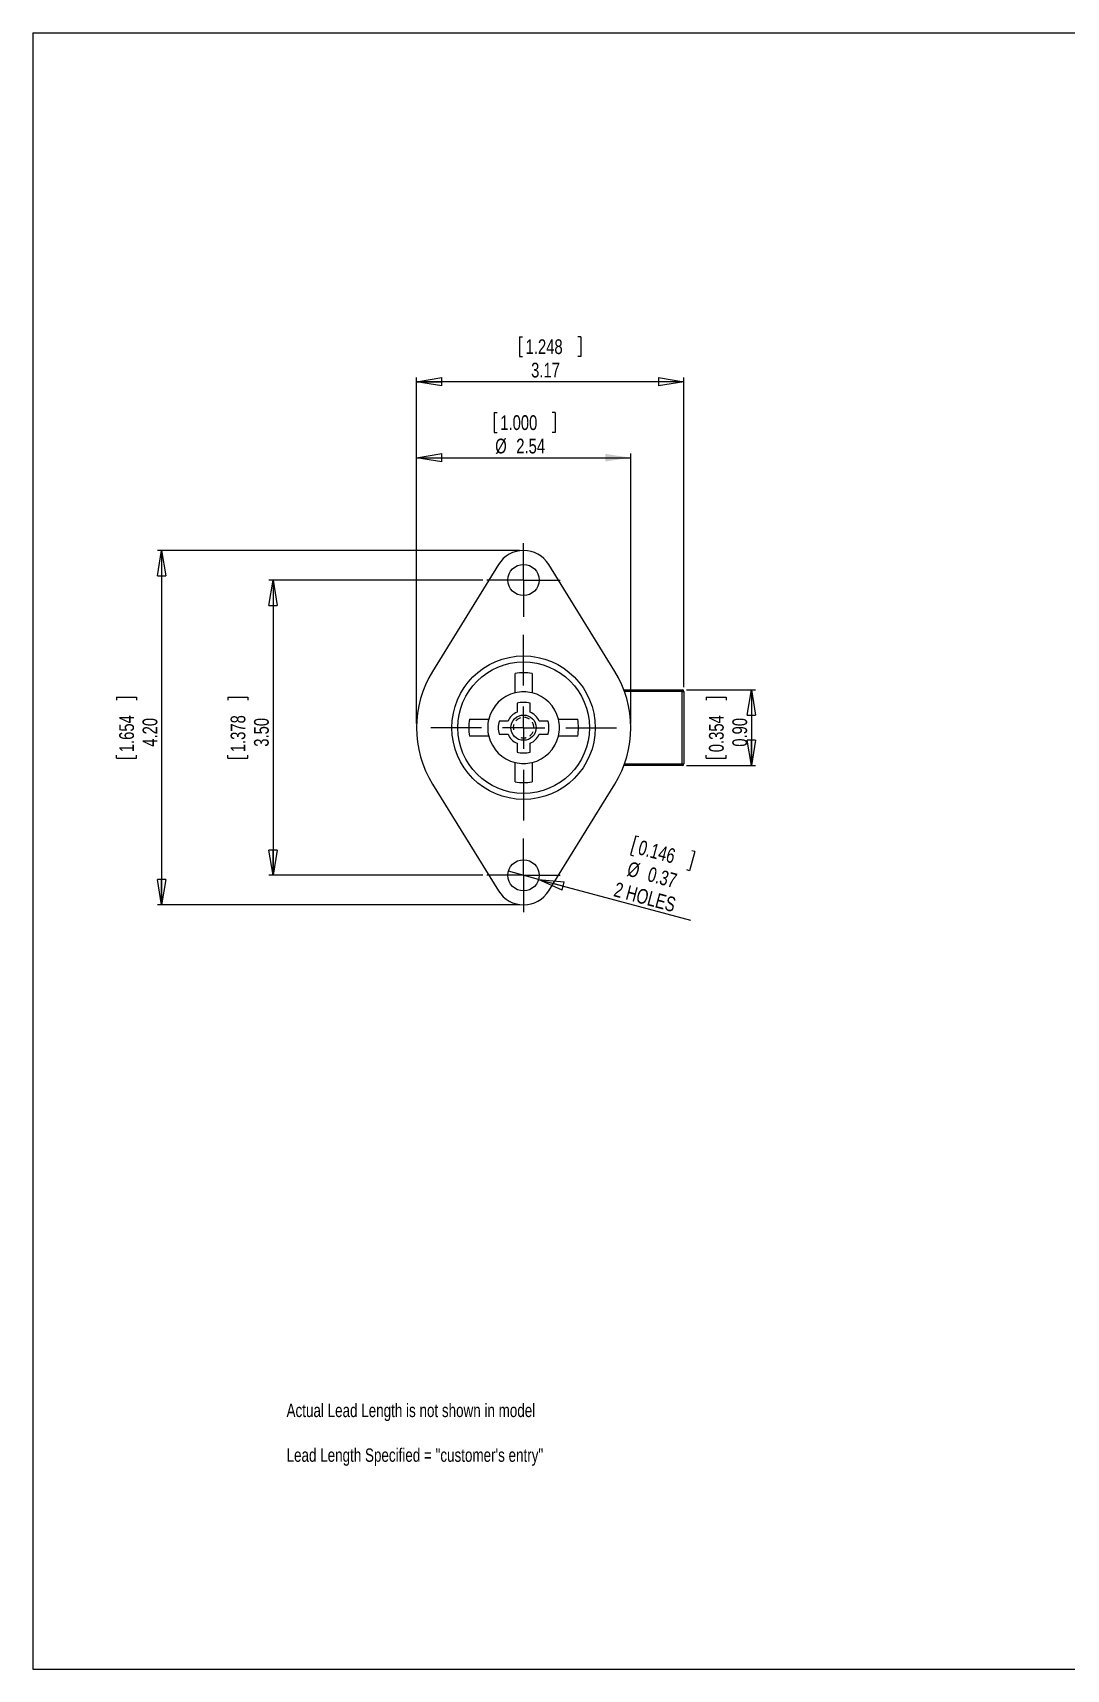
# Model space of a CAD drawing. Header units: millimetres. Extents: x 1.7 to 54.7, y 1.7 to 41.8.
# Drawn here: x 1.68 to 26.18, y 1.72 to 40.51 of the extents above; entities that cross this region are included whole.
import ezdxf

# ---------------------------------------------------------------- set-up
doc = ezdxf.new("R2010")
doc.units = ezdxf.units.MM
doc.linetypes.add('HIDDEN', pattern=[0.1905, 0.127, -0.0635])
doc.layers.add('FORMAT', color=7, linetype='Continuous')
doc.styles.add('SLDTEXTSTYLE0', font='TXT', dxfattribs={"width": 0.75})
doc.dimstyles.new('SLDDIMSTYLE2', dxfattribs={"dimtxt": 0.35, "dimasz": 0.6, "dimexe": 0, "dimexo": 0.0625, "dimgap": 0.0875, "dimtad": 1, "dimlfac": 0.5, "dimrnd": 1e-09, "dimzin": 12, "dimdsep": 46, "dimtxsty": 'SLDTEXTSTYLE0', "dimblk1": 'CLOSED', "dimblk2": 'CLOSED', "dimsah": 1, "dimcen": 0.09, "dimadec": 0, "dimazin": 3, "dimtfac": 1, "dimtofl": 0, "dimtmove": 0, "dimatfit": 3, "dimldrblk": 'CLOSED', "dimfxl": 0, "dimfrac": 2, "dimtolj": 1, "dimtzin": 12, "dimarcsym": 0})
doc.dimstyles.new('SLDDIMSTYLE4', dxfattribs={"dimtxt": 0.35, "dimasz": 0.6, "dimexe": 0, "dimexo": 0.0625, "dimgap": 0.0875, "dimtad": 1, "dimlfac": 0.5, "dimrnd": 1e-09, "dimzin": 4, "dimdsep": 46, "dimtxsty": 'SLDTEXTSTYLE0', "dimblk1": 'CLOSED', "dimblk2": 'CLOSED', "dimsah": 1, "dimcen": 0.09, "dimadec": 0, "dimazin": 1, "dimtfac": 1, "dimtofl": 0, "dimtmove": 0, "dimatfit": 3, "dimldrblk": 'CLOSED', "dimfxl": 0, "dimfrac": 2, "dimtolj": 1, "dimtzin": 12, "dimarcsym": 0})
doc.dimstyles.new('SLDDIMSTYLE5', dxfattribs={"dimtxt": 0.35, "dimasz": 0.6, "dimexe": 0, "dimexo": 0.0625, "dimgap": 0.0875, "dimtad": 1, "dimlfac": 0.5, "dimrnd": 1e-09, "dimzin": 12, "dimdsep": 46, "dimtxsty": 'SLDTEXTSTYLE0', "dimblk1": 'CLOSED', "dimsah": 1, "dimcen": 0.09, "dimadec": 0, "dimazin": 3, "dimtfac": 1, "dimtofl": 0, "dimtmove": 0, "dimatfit": 3, "dimldrblk": 'CLOSED', "dimfxl": 0, "dimfrac": 2, "dimtolj": 1, "dimtzin": 12, "dimarcsym": 0})
doc.dimstyles.new('SLDDIMSTYLE6', dxfattribs={"dimtxt": 0.35, "dimasz": 0.6, "dimexe": 0, "dimexo": 0.0625, "dimgap": 0.0875, "dimtad": 1, "dimlfac": 0.5, "dimrnd": 1e-09, "dimzin": 0, "dimdsep": 46, "dimtxsty": 'SLDTEXTSTYLE0', "dimblk1": 'CLOSED', "dimblk2": 'CLOSED', "dimsah": 1, "dimcen": 0.09, "dimadec": 0, "dimazin": 0, "dimtfac": 1, "dimtofl": 0, "dimtmove": 0, "dimatfit": 3, "dimldrblk": 'CLOSED', "dimfxl": 0, "dimfrac": 2, "dimtolj": 1, "dimtzin": 12, "dimarcsym": 0})
doc.dimstyles.new('SLDDIMSTYLE7', dxfattribs={"dimtxt": 0.35, "dimasz": 0.6, "dimexe": 0, "dimexo": 0.0625, "dimgap": 0.0875, "dimtad": 1, "dimlfac": 0.5, "dimrnd": 1e-09, "dimdsep": 46, "dimtxsty": 'SLDTEXTSTYLE0', "dimblk1": 'NONE', "dimblk2": 'CLOSED', "dimsah": 1, "dimcen": 0, "dimadec": 0, "dimazin": 2, "dimtfac": 1, "dimtmove": 0, "dimatfit": 3, "dimldrblk": 'NONE', "dimfxl": 0, "dimfrac": 2, "dimtolj": 1, "dimtzin": 12, "dimarcsym": 0})

# ---------------------------------------------------------------- blocks, each defined once
blk = doc.blocks.new('_Closed')
at = {"color": 0, "linetype": 'ByBlock', "lineweight": -2}
for p, q in [((-1, 0.166667), (0, 0)), ((-1, 0.166667), (-1, -0.166667)), ((0, 0), (-1, -0.166667)), ((0, 0), (-1, 0))]:
    blk.add_line(p, q, dxfattribs=at)
blk = doc.blocks.new('_D_8')
at = {"layer": 'FORMAT'}
for p, q in [((12.348, 27.54), (7.278, 27.54)), ((7.378, 27.54), (7.378, 20.54)), ((6.31, 24.763), (6.782, 24.763)), ((6.31, 24.763), (6.31, 24.693)), ((6.782, 24.763), (6.782, 24.693)), ((6.31, 23.316), (6.31, 23.387)), ((6.31, 23.316), (6.782, 23.316)), ((6.782, 23.316), (6.782, 23.387)), ((12.348, 20.54), (7.278, 20.54))]:
    blk.add_line(p, q, dxfattribs=at)
at = {"layer": 'FORMAT', "xscale": 0.6, "yscale": 0.6}
for p, rotation in [((7.378, 27.54, -0.53), 90.0000000000004), ((7.378, 20.54, -0.53), 270.0000000000004)]:
    blk.add_blockref('_Closed', p, dxfattribs=dict(at, rotation=rotation))
at = {"layer": 'FORMAT', "char_height": 0.35, "attachment_point": 1, "rotation": 90, "style": 'SLDTEXTSTYLE0'}
for s, insert in [('1.378', (6.372, 23.458)), ('3.50', (6.927, 23.588))]:
    blk.add_mtext(s, dxfattribs=dict(at, insert=insert))
blk = doc.blocks.new('_D_9')
at = {"layer": 'FORMAT'}
for p, q in [((13.218, 28.24), (4.637, 28.24)), ((4.737, 28.24), (4.737, 19.84)), ((3.668, 24.763), (4.14, 24.763)), ((3.668, 24.763), (3.668, 24.693)), ((4.14, 24.763), (4.14, 24.693)), ((3.668, 23.316), (3.668, 23.387)), ((3.668, 23.316), (4.14, 23.316)), ((4.14, 23.316), (4.14, 23.387)), ((13.218, 19.84), (4.637, 19.84))]:
    blk.add_line(p, q, dxfattribs=at)
at = {"layer": 'FORMAT', "xscale": 0.6, "yscale": 0.6}
for p, rotation in [((4.737, 28.24, -0.53), 90.0000000000004), ((4.737, 19.84, -0.53), 270.0000000000004)]:
    blk.add_blockref('_Closed', p, dxfattribs=dict(at, rotation=rotation))
at = {"layer": 'FORMAT', "char_height": 0.35, "attachment_point": 1, "rotation": 90, "style": 'SLDTEXTSTYLE0'}
for s, insert in [('1.654', (3.731, 23.458)), ('4.20', (4.285, 23.588))]:
    blk.add_mtext(s, dxfattribs=dict(at, insert=insert))
blk = doc.blocks.new('_D_10')
at = {"layer": 'FORMAT'}
for p, q in [((12.623, 31.508), (12.623, 31.036)), ((12.623, 31.508), (12.694, 31.508)), ((14.07, 31.508), (13.999, 31.508)), ((14.07, 31.508), (14.07, 31.036)), ((12.623, 31.036), (12.694, 31.036)), ((14.07, 31.036), (13.999, 31.036)), ((10.778, 24.14), (10.778, 30.54)), ((10.778, 30.44), (15.858, 30.44)), ((15.858, 24.14), (15.858, 30.54))]:
    blk.add_line(p, q, dxfattribs=at)
blk.add_solid([(15.858, 30.44), (15.258, 30.53), (15.258, 30.35)], dxfattribs=at)
at = {"layer": 'FORMAT', "xscale": 0.6, "yscale": 0.6, "rotation": 180.0000000000004}
blk.add_blockref('_Closed', (10.778, 30.44, -0.53), dxfattribs=at)
at = {"layer": 'FORMAT', "char_height": 0.35, "attachment_point": 1, "style": 'SLDTEXTSTYLE0'}
for s, insert in [('1.000', (12.765, 31.446)), ('%%c', (12.645, 30.891)), ('2.54', (13.144, 30.891))]:
    blk.add_mtext(s, dxfattribs=dict(at, insert=insert))
blk = doc.blocks.new('_D_11')
at = {"layer": 'FORMAT'}
for p, q in [((13.224, 33.308), (13.224, 32.836)), ((13.224, 33.308), (13.295, 33.308)), ((14.672, 33.308), (14.601, 33.308)), ((14.672, 33.308), (14.672, 32.836)), ((13.224, 32.836), (13.295, 32.836)), ((14.672, 32.836), (14.601, 32.836)), ((10.778, 24.14), (10.778, 32.34)), ((17.118, 32.24), (10.778, 32.24)), ((17.118, 25), (17.118, 32.34))]:
    blk.add_line(p, q, dxfattribs=at)
at = {"layer": 'FORMAT', "xscale": 0.6, "yscale": 0.6, "rotation": 180.0000000000004}
blk.add_blockref('_Closed', (10.778, 32.24, -0.53), dxfattribs=at)
at = {"layer": 'FORMAT', "xscale": 0.6, "yscale": 0.6}
blk.add_blockref('_Closed', (17.118, 32.24, -0.53), dxfattribs=at)
at = {"layer": 'FORMAT', "char_height": 0.35, "attachment_point": 1, "style": 'SLDTEXTSTYLE0'}
for s, insert in [('1.248', (13.366, 33.246)), ('3.17', (13.496, 32.691))]:
    blk.add_mtext(s, dxfattribs=dict(at, insert=insert))
blk = doc.blocks.new('_D_12')
at = {"layer": 'FORMAT'}
for p, q in [((17.178, 24.94), (18.818, 24.94)), ((18.718, 24.94), (18.718, 23.14)), ((17.65, 24.763), (18.122, 24.763)), ((17.65, 24.763), (17.65, 24.693)), ((18.122, 24.763), (18.122, 24.693)), ((17.65, 23.316), (17.65, 23.387)), ((17.65, 23.316), (18.122, 23.316)), ((18.122, 23.316), (18.122, 23.387)), ((17.178, 23.14), (18.818, 23.14))]:
    blk.add_line(p, q, dxfattribs=at)
at = {"layer": 'FORMAT', "xscale": 0.6, "yscale": 0.6}
for p, rotation in [((18.718, 24.94, -0.53), 90.00000000000038), ((18.718, 23.14, -0.53), 270.0000000000004)]:
    blk.add_blockref('_Closed', p, dxfattribs=dict(at, rotation=rotation))
at = {"layer": 'FORMAT', "char_height": 0.35, "attachment_point": 1, "rotation": 90, "style": 'SLDTEXTSTYLE0'}
for s, insert in [('0.354', (17.712, 23.458)), ('0.90', (18.267, 23.588))]:
    blk.add_mtext(s, dxfattribs=dict(at, insert=insert))
blk = doc.blocks.new('_D_13')
at = {"layer": 'FORMAT'}
for p, q in [((15.978, 21.479), (15.856, 21.023)), ((15.978, 21.479), (16.047, 21.46)), ((15.856, 21.023), (15.924, 21.005)), ((17.376, 21.104), (17.254, 20.648)), ((17.376, 21.104), (17.308, 21.122)), ((13.675, 20.444), (12.961, 20.635)), ((17.254, 20.648), (17.186, 20.667)), ((13.675, 20.444), (17.278, 19.479))]:
    blk.add_line(p, q, dxfattribs=at)
at = {"layer": 'FORMAT', "xscale": 0.6, "yscale": 0.6, "rotation": 165.0000000000003}
blk.add_blockref('_Closed', (13.675, 20.444, -0.53), dxfattribs=at)
at = {"layer": 'FORMAT', "char_height": 0.35, "attachment_point": 1, "rotation": 345, "style": 'SLDTEXTSTYLE0'}
for s, insert in [('0.146', (16.099, 21.382)), ('%%c', (15.839, 20.877)), ('0.37', (16.322, 20.748)), ('2 HOLES', (15.524, 20.387))]:
    blk.add_mtext(s, dxfattribs=dict(at, insert=insert))
blk = doc.blocks.new('_None')
blk = doc.blocks.new('SW_CENTERMARKSYMBOL_0')
at = {"color": 0, "linetype": 'Continuous', "lineweight": 18}
for p, q in [((0, 1), (0, 2.2)), ((0, 0), (0, 0.5)), ((-1, 0), (-2.2, 0)), ((0, 0), (-0.5, 0)), ((0, 0), (0, -0.5)), ((0, 0), (0.5, 0)), ((1, 0), (2.2, 0)), ((0, -1), (0, -2.2))]:
    blk.add_line(p, q, dxfattribs=at)
blk = doc.blocks.new('SW_CENTERMARKSYMBOL_1')
at = {"color": 0, "linetype": 'Continuous', "lineweight": 18}
for p, q in [((0, 0.5), (0, 0.87)), ((0, 0), (0, 0.5)), ((-0.5, 0), (-0.87, 0)), ((0, 0), (-0.5, 0)), ((0, 0), (0, -0.5)), ((0, 0), (0.5, 0)), ((0.5, 0), (0.87, 0)), ((0, -0.5), (0, -0.87))]:
    blk.add_line(p, q, dxfattribs=at)
blk = doc.blocks.new('SW_CENTERMARKSYMBOL_2')
at = {"color": 0, "linetype": 'Continuous', "lineweight": 18}
for p, q in [((0, 0.5), (0, 0.87)), ((0, 0), (0, 0.5)), ((-0.5, 0), (-0.87, 0)), ((0, 0), (-0.5, 0)), ((0, 0), (0, -0.5)), ((0, 0), (0.5, 0)), ((0.5, 0), (0.87, 0)), ((0, -0.5), (0, -0.87))]:
    blk.add_line(p, q, dxfattribs=at)

msp = doc.modelspace()

# ---------------------------------------------------------------- linework, layer by layer
at = {"color": 7, "linetype": 'Continuous', "lineweight": 18}
for p, q in [((1.681, 40.514), (53.336, 40.514)), ((1.681, 40.514), (1.681, 1.72)), ((1.681, 1.72), (53.336, 1.72))]:
    msp.add_line(p, q, dxfattribs=at)
at = {"color": 7, "linetype": 'Continuous', "lineweight": 25}
for p, q in [((12.723, 27.908), (11.157, 25.375)), ((15.479, 25.375), (13.914, 27.908)), ((13.118, 24.866), (13.118, 25.324)), ((13.518, 25.324), (13.518, 24.866)), ((15.693, 24.94), (17.078, 24.94)), ((17.078, 24.9), (15.708, 24.9)), ((17.078, 24.94), (17.078, 24.9)), ((17.078, 23.18), (17.078, 24.9)), ((17.078, 24.9), (17.118, 24.9)), ((17.118, 24.9), (17.118, 23.18)), ((13.163, 24.619), (13.163, 24.408)), ((13.473, 24.408), (13.473, 24.619)), ((12.034, 24.24), (12.492, 24.24)), ((12.949, 24.195), (12.738, 24.195)), ((13.898, 24.195), (13.687, 24.195)), ((14.144, 24.24), (14.603, 24.24)), ((12.492, 23.84), (12.034, 23.84)), ((12.738, 23.885), (12.949, 23.885)), ((13.163, 23.671), (13.163, 23.46)), ((13.473, 23.46), (13.473, 23.671)), ((13.687, 23.885), (13.898, 23.885)), ((14.603, 23.84), (14.144, 23.84)), ((13.118, 22.755), (13.118, 23.214)), ((13.518, 23.214), (13.518, 22.755)), ((17.078, 23.14), (15.693, 23.14)), ((15.708, 23.18), (17.078, 23.18)), ((17.078, 23.18), (17.078, 23.14)), ((17.078, 23.18), (17.118, 23.18)), ((11.157, 22.704), (12.723, 20.172)), ((13.914, 20.172), (15.479, 22.704))]:
    msp.add_line(p, q, dxfattribs=at)
for centre, radius in [((13.318, 27.54), 0.37), ((13.318, 24.04), 1.7), ((13.318, 24.04), 1.56), ((13.318, 24.04), 0.3), ((13.318, 20.54), 0.37)]:
    msp.add_circle(centre, radius, dxfattribs=at)
for centre, radius, start, end in [((13.318, 27.54), 0.7, 31.7163, 148.2837), ((13.318, 24.04), 2.54, 148.2837, 211.7163), ((13.318, 24.04), 1.3, 81.1501, 98.8499), ((13.318, 24.04), 2.54, 328.2837, 31.7163), ((13.318, 24.04), 0.85, 103.609, 166.391), ((13.318, 24.04), 0.85, 76.391, 103.609), ((13.318, 24.04), 0.85, 13.609, 76.391), ((17.078, 24.9), 0.04, 0, 90), ((13.318, 24.04), 0.6, 75.0288, 104.9712), ((13.318, 24.04), 1.3, 171.1501, 188.8499), ((13.318, 24.04), 0.85, 166.391, 193.609), ((13.318, 24.04), 0.6, 165.0288, 194.9712), ((13.318, 24.04), 0.4, 112.799, 157.201), ((13.318, 24.04), 0.4, 22.799, 67.201), ((13.318, 24.04), 0.6, 345.0288, 14.9712), ((13.318, 24.04), 0.85, 346.391, 13.609), ((13.318, 24.04), 1.3, 351.1501, 8.8499), ((13.318, 24.04), 0.85, 193.609, 256.391), ((13.318, 24.04), 0.4, 202.799, 247.201), ((13.318, 24.04), 0.4, 292.799, 337.201), ((13.318, 24.04), 0.85, 283.609, 346.391), ((13.318, 24.04), 0.6, 255.0288, 284.9712), ((13.318, 24.04), 0.85, 256.391, 283.609), ((17.078, 23.18), 0.04, 270, 0), ((13.318, 24.04), 1.3, 261.1501, 278.8499), ((13.318, 20.54), 0.7, 211.7163, 328.2837)]:
    msp.add_arc(centre, radius, start, end, dxfattribs=at)
at = {"color": 7, "linetype": 'HIDDEN', "lineweight": 18}
msp.add_arc((13.318, 24.04), 0.244, 255, 195, dxfattribs=at)

# ---------------------------------------------------------------- block references
at = {"color": 7, "linetype": 'Continuous', "lineweight": 18}
for name, p in [('SW_CENTERMARKSYMBOL_2', (13.318, 27.54)), ('SW_CENTERMARKSYMBOL_0', (13.318, 24.04)), ('SW_CENTERMARKSYMBOL_1', (13.318, 20.54))]:
    msp.add_blockref(name, p, dxfattribs=at)

# ---------------------------------------------------------------- texts
at = {"layer": 'FORMAT', "char_height": 0.3175, "attachment_point": 1, "style": 'SLDTEXTSTYLE0'}
for s, insert in [('Actual Lead Length is not shown in model', (7.699, 8.015)), ('Lead Length Specified = "customer\'s entry"', (7.699, 6.955))]:
    msp.add_mtext(s, dxfattribs=dict(at, insert=insert))

# ---------------------------------------------------------------- dimensions: what is measured, and where the dimension line sits
at = {"layer": 'FORMAT'}
dim = msp.add_linear_dim(base=(10.778, 32.24), p1=(17.118, 24.9), p2=(10.778, 24.04), dimstyle='SLDDIMSTYLE2', dxfattribs=at)
dim.commit()
dim.dimension.update_dxf_attribs({"geometry": '_D_11', "text_midpoint": (13.948, 32.24), "dimtype": 160})
dim = msp.add_linear_dim(base=(15.858, 30.44), p1=(10.778, 24.04), p2=(15.858, 24.04), text='%%c<>', dimstyle='SLDDIMSTYLE5', dxfattribs=at)
dim.commit()
dim.dimension.update_dxf_attribs({"geometry": '_D_10', "text_midpoint": (13.318, 30.44), "dimtype": 160})
for base, p1, p2, dimstyle, picture, middle in [((4.737, 19.84), (13.318, 28.24), (13.318, 19.84), 'SLDDIMSTYLE4', '_D_9', (4.737, 24.04)), ((7.378, 20.54), (12.448, 27.54), (12.448, 20.54), 'SLDDIMSTYLE4', '_D_8', (7.378, 24.04)), ((18.718, 23.14), (17.078, 24.94), (17.078, 23.14), 'SLDDIMSTYLE6', '_D_12', (18.718, 24.04))]:
    dim = msp.add_linear_dim(base=base, p1=p1, p2=p2, angle=90, dimstyle=dimstyle, dxfattribs=at)
    dim.commit()
    dim.dimension.update_dxf_attribs({"geometry": picture, "text_midpoint": middle, "dimtype": 160})
dim = msp.add_diameter_dim_2p(p1=(12.961, 20.635), p2=(13.675, 20.444), text='<>\\P2 HOLES', dimstyle='SLDDIMSTYLE7', dxfattribs=at)
dim.commit()
dim.dimension.update_dxf_attribs({"geometry": '_D_13', "text_midpoint": (16.352, 19.727), "dimtype": 163})

doc.saveas('drawing.dxf')
